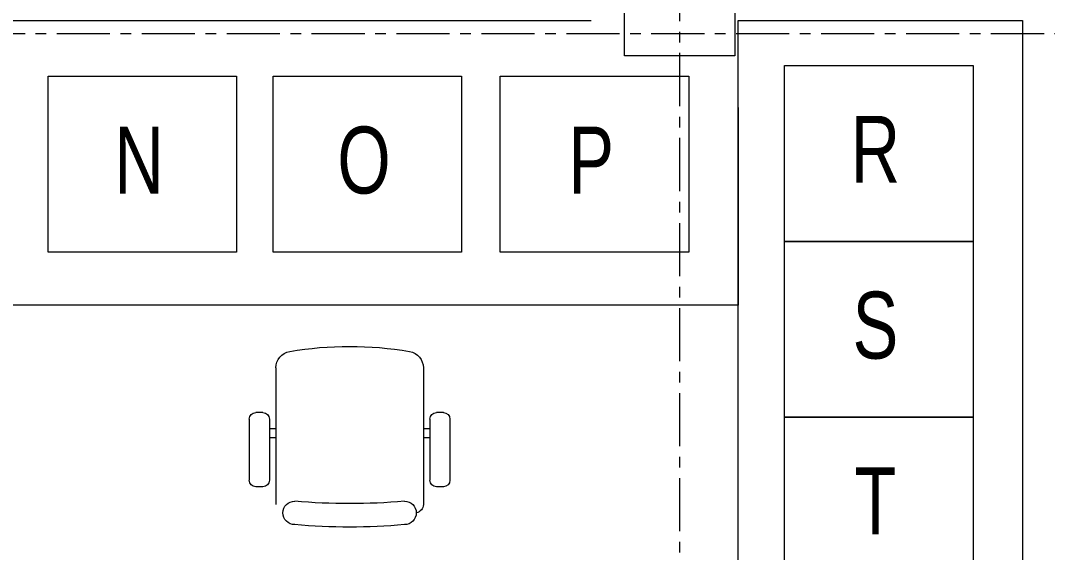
# Model space of a CAD drawing. Header units: millimetres. Extents: x 26027 to 581921, y 7230 to 233891.
# Drawn here: x 565777 to 568849, y 140796 to 142385 of the extents above; entities that cross this region are included whole.
import ezdxf

# ---------------------------------------------------------------- set-up
doc = ezdxf.new("R2010")
doc.units = ezdxf.units.MM
doc.header["$LTSCALE"] = 5
doc.linetypes.add('CENTER', pattern=[50.8, 31.75, -6.35, 6.35, -6.35])
doc.layers.get('0').update_dxf_attribs({"color": 252})
doc.layers.add('axes', color=252, linetype='Continuous')
for name, color, linetype, lineweight in [('Medical Equipment and Furniture', 252, 'Continuous', 0), ('NEW', 252, 'Continuous', 5), ('Structure', 252, 'Continuous', 5)]:
    doc.layers.add(name, color=color, linetype=linetype, lineweight=lineweight)
doc.styles.add('X3G_ENTITY_2587EA', font='swisscl.ttf', dxfattribs={"height": 200})

# ---------------------------------------------------------------- blocks, each defined once
blk = doc.blocks.new('*X15')
at = {"color": 0}
for p, q in [((5, 3), (5, 3)), ((5, 3), (5, 3)), ((5, 3), (5, 3)), ((5, 3), (5, 3)), ((5, 3), (5, 3)), ((5, 3), (5, 3)), ((5, 3), (5, 3)), ((5, 3), (5, 3)), ((5, 3), (5, 3)), ((5, 3), (5, 3)), ((5, 3), (5, 3)), ((5, 3), (5, 3)), ((5, 3), (5, 3)), ((5, 3), (5, 3)), ((5, 3), (5, 3)), ((5, 3), (5, 3)), ((5, 3), (5, 3)), ((5, 3), (5, 3)), ((5, 3), (5, 3)), ((5, 3), (5, 3)), ((5, 3), (5, 3)), ((5, 3), (5, 3)), ((5, 3), (5, 3)), ((5, 3), (5, 3)), ((5, 3), (5, 3)), ((5, 3), (5, 3)), ((5, 3), (5, 3)), ((5, 3), (5, 3)), ((5, 3), (5, 3)), ((5, 3), (5, 3)), ((5, 3), (5, 3)), ((5, 3), (5, 3)), ((5, 3), (5, 3)), ((5, 3), (5, 3)), ((5, 3), (5, 3)), ((5, 3), (5, 3)), ((5, 3), (5, 3)), ((5, 3), (5, 3)), ((5, 3), (5, 3)), ((5, 3), (5, 3)), ((5, 3), (5, 3)), ((5, 3), (5, 3)), ((5, 3), (5, 3)), ((5, 3), (5, 3)), ((5, 3), (5, 3)), ((5, 3), (5, 3)), ((5, 3), (5, 3)), ((5, 3), (5, 3)), ((5, 3), (5, 3)), ((5, 3), (5, 3)), ((5, 3), (5, 3)), ((5, 3), (5, 3)), ((5, 3), (5, 3)), ((5, 3), (5, 3)), ((5, 3), (5, 3)), ((5, 3), (5, 3)), ((5, 3), (5, 3)), ((5, 3), (5, 3)), ((5, 3), (5, 3)), ((5, 3), (5, 3)), ((5, 3), (5, 3)), ((5, 3), (5, 3)), ((5, 3), (5, 3)), ((5, 3), (5, 3)), ((5, 3), (5, 3)), ((5, 3), (5, 3)), ((6, 3), (5, 3)), ((5, 3), (5, 3)), ((6, 3), (5, 3)), ((5, 3), (5, 3)), ((6, 3), (5, 3)), ((5, 3), (5, 3)), ((6, 3), (5, 3)), ((5, 3), (5, 3)), ((5, 3), (5, 3)), ((5, 3), (5, 3)), ((5, 3), (5, 3)), ((5, 3), (5, 3)), ((5, 3), (5, 3)), ((5, 3), (5, 3)), ((5, 3), (5, 3)), ((5, 3), (5, 3)), ((5, 3), (5, 3)), ((5, 3), (5, 3)), ((5, 3), (5, 3)), ((5, 3), (5, 3)), ((5, 3), (5, 3)), ((5, 3), (5, 3)), ((5, 3), (5, 3)), ((5, 3), (5, 3)), ((5, 3), (5, 3)), ((5, 3), (5, 3)), ((5, 3), (5, 3)), ((5, 3), (5, 3)), ((5, 3), (5, 3)), ((5, 3), (5, 3)), ((6, 3), (6, 3)), ((6, 3), (6, 3)), ((6, 3), (6, 3)), ((6, 3), (6, 3)), ((6, 3), (6, 3)), ((6, 3), (6, 3)), ((6, 3), (6, 3)), ((6, 3), (6, 3)), ((6, 3), (6, 3)), ((6, 3), (6, 3)), ((6, 3), (6, 3)), ((6, 3), (6, 3)), ((6, 3), (6, 3)), ((6, 3), (6, 3)), ((6, 3), (6, 3)), ((6, 3), (6, 3)), ((6, 3), (6, 3)), ((6, 3), (6, 3)), ((6, 3), (6, 3)), ((6, 3), (6, 3)), ((6, 3), (6, 3)), ((6, 3), (6, 3)), ((6, 3), (6, 3)), ((6, 3), (6, 3)), ((6, 3), (6, 3)), ((6, 3), (6, 3)), ((6, 3), (6, 3)), ((6, 3), (6, 3)), ((6, 3), (6, 3)), ((6, 3), (6, 3)), ((6, 3), (6, 3)), ((6, 3), (6, 3)), ((6, 3), (6, 3)), ((6, 3), (6, 3)), ((6, 3), (6, 3)), ((6, 3), (6, 3)), ((6, 3), (6, 3)), ((6, 3), (6, 3)), ((6, 3), (6, 3)), ((6, 3), (6, 3)), ((6, 3), (6, 3)), ((6, 3), (6, 3)), ((6, 3), (6, 3)), ((6, 3), (6, 3)), ((6, 3), (6, 3)), ((6, 3), (6, 3)), ((6, 3), (6, 3)), ((6, 3), (6, 3)), ((6, 3), (6, 3)), ((6, 3), (6, 3)), ((6, 3), (6, 3)), ((6, 3), (6, 3)), ((6, 3), (6, 3)), ((6, 3), (6, 3)), ((6, 3), (6, 3)), ((6, 3), (6, 3)), ((6, 3), (6, 3)), ((6, 3), (6, 3)), ((6, 3), (6, 3)), ((6, 3), (6, 3)), ((6, 3), (6, 3)), ((6, 3), (6, 3)), ((6, 3), (6, 3)), ((6, 3), (6, 3)), ((6, 3), (6, 3)), ((6, 3), (6, 3)), ((6, 3), (6, 3)), ((6, 3), (6, 3)), ((6, 3), (6, 3)), ((6, 3), (6, 3)), ((6, 3), (6, 3)), ((6, 3), (6, 3)), ((6, 3), (6, 3)), ((6, 3), (6, 3)), ((6, 3), (6, 3)), ((6, 3), (6, 3)), ((6, 3), (6, 3)), ((6, 3), (6, 3)), ((6, 3), (6, 3)), ((6, 3), (6, 3)), ((6, 3), (6, 3)), ((6, 3), (6, 3)), ((6, 3), (6, 3)), ((6, 3), (6, 3)), ((6, 3), (6, 3)), ((6, 3), (6, 3)), ((6, 3), (6, 3)), ((6, 3), (6, 3)), ((6, 3), (6, 3)), ((6, 3), (6, 3)), ((6, 3), (6, 3)), ((6, 3), (6, 3)), ((6, 3), (6, 3)), ((6, 3), (6, 3)), ((6, 3), (6, 3)), ((6, 3), (6, 3)), ((6, 3), (6, 3)), ((6, 3), (6, 3)), ((6, 3), (6, 3)), ((6, 3), (6, 3)), ((6, 3), (6, 3)), ((6, 3), (6, 3)), ((6, 3), (6, 3)), ((6, 3), (6, 3)), ((6, 3), (6, 3)), ((6, 3), (6, 3)), ((6, 3), (6, 3)), ((6, 3), (6, 3)), ((6, 3), (6, 3)), ((6, 3), (6, 3)), ((6, 3), (6, 3)), ((6, 3), (6, 3)), ((6, 3), (6, 3)), ((6, 3), (6, 3)), ((6, 3), (6, 3)), ((6, 3), (6, 3)), ((6, 3), (6, 3)), ((6, 3), (6, 3)), ((6, 3), (6, 3)), ((6, 3), (6, 3)), ((6, 3), (6, 3)), ((6, 3), (6, 3)), ((6, 3), (6, 3)), ((6, 3), (6, 3)), ((6, 3), (6, 3)), ((6, 3), (6, 3)), ((6, 3), (6, 3)), ((6, 3), (6, 3)), ((6, 3), (6, 3)), ((6, 3), (6, 3)), ((6, 3), (6, 3)), ((6, 3), (6, 3)), ((6, 3), (6, 3)), ((6, 3), (6, 3)), ((6, 3), (6, 3)), ((6, 3), (6, 3)), ((6, 3), (6, 3)), ((6, 3), (6, 3)), ((6, 3), (6, 3)), ((6, 3), (6, 3)), ((6, 3), (6, 3)), ((6, 3), (6, 3)), ((6, 3), (6, 3)), ((6, 3), (6, 3)), ((6, 3), (6, 3)), ((6, 3), (6, 3)), ((6, 3), (6, 3)), ((6, 3), (6, 3)), ((6, 3), (6, 3)), ((6, 3), (6, 3)), ((6, 3), (6, 3)), ((6, 3), (6, 3)), ((6, 3), (6, 3)), ((6, 3), (6, 3)), ((6, 3), (6, 3)), ((6, 3), (6, 3)), ((6, 3), (6, 3)), ((6, 3), (6, 3)), ((6, 3), (6, 3)), ((6, 3), (6, 3)), ((6, 3), (6, 3)), ((6, 3), (6, 3)), ((6, 3), (6, 3)), ((6, 3), (6, 3)), ((6, 3), (6, 3)), ((6, 3), (6, 3)), ((6, 3), (6, 3)), ((6, 3), (6, 3)), ((6, 3), (6, 3)), ((6, 3), (6, 3)), ((6, 3), (6, 3)), ((6, 3), (6, 3)), ((6, 3), (6, 3)), ((6, 3), (6, 3)), ((6, 3), (6, 3)), ((6, 3), (6, 3)), ((6, 3), (6, 3)), ((6, 3), (6, 3)), ((6, 3), (6, 3)), ((6, 3), (6, 3)), ((6, 3), (6, 3)), ((6, 3), (6, 3)), ((6, 3), (6, 3)), ((6, 3), (6, 3)), ((6, 3), (6, 3)), ((6, 3), (6, 3)), ((6, 3), (6, 3)), ((6, 3), (6, 3)), ((6, 3), (6, 3)), ((6, 3), (6, 3)), ((6, 3), (6, 3)), ((6, 3), (6, 3)), ((6, 3), (6, 3)), ((6, 3), (6, 3)), ((6, 3), (6, 3)), ((6, 3), (6, 3)), ((6, 3), (6, 3)), ((6, 3), (6, 3)), ((6, 3), (6, 3)), ((6, 3), (6, 3)), ((6, 3), (6, 3)), ((6, 3), (6, 3)), ((6, 3), (6, 3)), ((6, 3), (6, 3)), ((6, 3), (5, 3)), ((6, 3), (5, 3)), ((6, 3), (5, 3)), ((6, 3), (5, 3)), ((6, 3), (5, 3)), ((6, 3), (6, 3)), ((6, 3), (6, 3)), ((6, 3), (6, 3)), ((6, 3), (6, 3)), ((6, 3), (6, 3)), ((6, 3), (6, 3)), ((6, 3), (6, 3)), ((6, 3), (6, 3)), ((6, 3), (6, 3)), ((6, 3), (6, 3)), ((6, 3), (6, 3)), ((6, 3), (6, 3)), ((6, 3), (6, 3)), ((6, 3), (6, 3)), ((6, 3), (6, 3)), ((6, 3), (6, 3)), ((6, 3), (6, 3)), ((6, 3), (6, 3)), ((6, 3), (6, 3)), ((6, 3), (6, 3)), ((6, 3), (6, 3)), ((6, 3), (6, 3)), ((6, 3), (6, 3)), ((6, 3), (6, 3)), ((6, 3), (6, 3)), ((6, 3), (6, 3)), ((6, 3), (6, 3)), ((6, 3), (6, 3)), ((6, 3), (6, 3)), ((6, 3), (6, 3)), ((6, 3), (6, 3)), ((6, 3), (6, 3)), ((6, 3), (6, 3)), ((6, 3), (6, 3)), ((6, 3), (6, 3)), ((6, 3), (6, 3)), ((6, 3), (6, 3)), ((6, 3), (6, 3)), ((6, 3), (6, 3)), ((6, 3), (6, 3)), ((6, 3), (6, 3)), ((6, 3), (6, 3)), ((6, 3), (6, 3)), ((6, 3), (6, 3)), ((6, 3), (6, 3)), ((6, 3), (6, 3)), ((6, 3), (6, 3)), ((6, 3), (6, 3)), ((6, 3), (6, 3)), ((6, 3), (6, 3)), ((6, 3), (6, 3)), ((6, 3), (6, 3)), ((6, 3), (6, 3)), ((6, 3), (6, 3)), ((6, 3), (6, 3)), ((6, 3), (6, 3)), ((6, 3), (6, 3)), ((6, 3), (6, 3)), ((6, 3), (6, 3)), ((6, 3), (6, 3)), ((6, 3), (6, 3)), ((6, 3), (6, 3)), ((6, 3), (6, 3)), ((6, 3), (6, 3)), ((6, 3), (6, 3)), ((6, 3), (6, 3)), ((6, 3), (6, 3)), ((6, 3), (6, 3)), ((6, 3), (6, 3)), ((6, 3), (6, 3)), ((6, 3), (6, 3)), ((6, 3), (6, 3)), ((6, 3), (6, 3)), ((6, 3), (6, 3)), ((6, 3), (6, 3)), ((6, 3), (6, 3)), ((6, 3), (6, 3)), ((6, 3), (6, 3)), ((6, 3), (6, 3)), ((6, 3), (6, 3)), ((6, 3), (6, 3)), ((6, 3), (6, 3)), ((6, 3), (6, 3)), ((6, 3), (6, 3)), ((6, 3), (6, 3)), ((6, 3), (6, 3)), ((6, 3), (6, 3)), ((6, 3), (6, 3)), ((6, 3), (6, 3)), ((6, 3), (6, 3)), ((6, 3), (6, 3)), ((6, 3), (6, 3)), ((6, 3), (6, 3)), ((6, 3), (6, 3)), ((6, 3), (6, 3)), ((6, 3), (6, 3)), ((6, 3), (6, 3)), ((6, 3), (6, 3)), ((6, 3), (6, 3)), ((6, 3), (6, 3)), ((6, 3), (6, 3)), ((6, 3), (6, 3)), ((6, 3), (6, 3)), ((6, 3), (6, 3)), ((6, 3), (6, 3)), ((6, 3), (6, 3)), ((6, 3), (6, 3)), ((6, 3), (6, 3)), ((6, 3), (6, 3)), ((6, 3), (6, 3)), ((6, 3), (6, 3)), ((6, 3), (6, 3)), ((6, 3), (6, 3)), ((6, 3), (6, 3)), ((6, 3), (6, 3)), ((6, 3), (6, 3)), ((6, 3), (6, 3)), ((6, 3), (6, 3)), ((6, 3), (6, 3)), ((6, 3), (6, 3)), ((6, 3), (6, 3)), ((6, 3), (6, 3)), ((6, 3), (6, 3)), ((6, 3), (6, 3)), ((6, 3), (6, 3)), ((6, 3), (6, 3)), ((6, 3), (6, 3)), ((6, 3), (6, 3)), ((6, 3), (6, 3)), ((6, 3), (6, 3)), ((6, 3), (6, 3)), ((6, 3), (6, 3)), ((6, 3), (6, 3)), ((6, 3), (6, 3)), ((6, 3), (6, 3)), ((6, 3), (6, 3)), ((6, 3), (6, 3)), ((6, 3), (6, 3)), ((6, 3), (6, 3)), ((6, 3), (6, 3)), ((6, 3), (6, 3)), ((6, 3), (6, 3)), ((6, 3), (6, 3)), ((6, 3), (6, 3)), ((6, 3), (6, 3)), ((6, 3), (6, 3)), ((6, 3), (6, 3)), ((6, 3), (6, 3)), ((6, 3), (6, 3)), ((6, 3), (6, 3)), ((6, 3), (6, 3)), ((6, 3), (6, 3)), ((6, 3), (6, 3)), ((6, 3), (6, 3)), ((6, 3), (6, 3)), ((6, 3), (6, 3)), ((6, 3), (6, 3)), ((6, 3), (6, 3)), ((6, 3), (6, 3)), ((6, 3), (6, 3)), ((6, 3), (6, 3)), ((6, 3), (6, 3)), ((6, 3), (6, 3)), ((6, 3), (6, 3)), ((6, 3), (6, 3)), ((6, 3), (6, 3)), ((6, 3), (6, 3)), ((6, 3), (6, 3)), ((6, 3), (6, 3)), ((6, 3), (6, 3)), ((6, 3), (6, 3)), ((6, 3), (6, 3)), ((6, 3), (6, 3)), ((6, 3), (6, 3)), ((6, 3), (6, 3)), ((6, 3), (6, 3)), ((6, 3), (6, 3)), ((6, 3), (6, 3)), ((6, 3), (6, 3)), ((6, 3), (6, 3)), ((6, 3), (6, 3)), ((6, 3), (6, 3)), ((6, 3), (6, 3)), ((6, 3), (6, 3)), ((6, 3), (6, 3)), ((6, 3), (6, 3)), ((6, 3), (6, 3)), ((6, 3), (6, 3)), ((6, 3), (6, 3)), ((6, 3), (6, 3)), ((6, 3), (6, 3)), ((6, 3), (6, 3)), ((6, 3), (6, 3)), ((6, 3), (6, 3)), ((6, 3), (6, 3)), ((6, 3), (6, 3)), ((6, 3), (6, 3)), ((6, 3), (6, 3)), ((6, 3), (6, 3)), ((6, 3), (6, 3)), ((6, 3), (6, 3)), ((6, 3), (6, 3)), ((6, 3), (6, 3)), ((6, 3), (6, 3)), ((6, 3), (6, 3)), ((6, 3), (6, 3)), ((6, 3), (6, 3)), ((6, 3), (6, 3)), ((6, 3), (6, 3)), ((6, 3), (6, 3)), ((6, 3), (6, 3)), ((6, 3), (6, 3)), ((6, 3), (6, 3)), ((6, 3), (6, 3)), ((6, 3), (6, 3)), ((6, 3), (6, 3)), ((6, 3), (6, 3)), ((6, 3), (6, 3)), ((6, 3), (6, 3)), ((6, 3), (6, 3)), ((6, 3), (6, 3)), ((6, 3), (6, 3)), ((6, 3), (6, 3)), ((6, 3), (6, 3)), ((6, 3), (6, 3)), ((6, 3), (6, 3)), ((6, 3), (6, 3)), ((6, 3), (6, 3)), ((6, 3), (6, 3)), ((6, 3), (6, 3)), ((6, 3), (6, 3)), ((6, 3), (6, 3)), ((6, 3), (6, 3)), ((6, 3), (6, 3)), ((6, 3), (6, 3)), ((6, 3), (6, 3)), ((6, 3), (6, 3)), ((6, 3), (6, 3)), ((6, 3), (6, 3)), ((6, 3), (6, 3)), ((6, 3), (6, 3)), ((6, 3), (6, 3)), ((6, 3), (6, 3)), ((6, 3), (6, 3)), ((6, 3), (6, 3)), ((6, 3), (6, 3)), ((6, 3), (6, 3)), ((6, 3), (6, 3)), ((6, 3), (6, 3)), ((6, 3), (6, 3)), ((6, 3), (6, 3)), ((6, 3), (6, 3)), ((6, 3), (6, 3)), ((6, 3), (6, 3)), ((6, 3), (6, 3)), ((6, 3), (6, 3)), ((6, 3), (6, 3)), ((6, 3), (6, 3)), ((6, 3), (6, 3)), ((6, 3), (6, 3)), ((6, 3), (6, 3)), ((6, 3), (6, 3)), ((6, 3), (6, 3)), ((6, 3), (6, 3)), ((6, 3), (6, 3)), ((6, 3), (6, 3)), ((6, 3), (6, 3)), ((6, 3), (6, 3)), ((6, 3), (6, 3)), ((6, 3), (6, 3)), ((6, 3), (6, 3)), ((6, 3), (6, 3)), ((6, 3), (6, 3)), ((6, 3), (6, 3)), ((6, 3), (6, 3)), ((6, 3), (6, 3)), ((6, 3), (6, 3)), ((6, 3), (6, 3)), ((6, 3), (6, 3)), ((6, 3), (6, 3)), ((6, 3), (6, 3)), ((6, 3), (6, 3)), ((6, 3), (6, 3)), ((6, 3), (6, 3)), ((6, 3), (6, 3)), ((6, 3), (6, 3)), ((6, 3), (6, 3)), ((6, 3), (6, 3)), ((6, 3), (6, 3)), ((6, 3), (6, 3)), ((6, 3), (6, 3)), ((6, 3), (6, 3)), ((6, 3), (6, 3)), ((6, 3), (6, 3)), ((6, 3), (6, 3)), ((6, 3), (6, 3)), ((6, 3), (6, 3)), ((6, 3), (6, 3)), ((6, 3), (6, 3)), ((6, 3), (6, 3)), ((6, 3), (6, 3)), ((6, 3), (6, 3)), ((6, 3), (6, 3)), ((6, 3), (6, 3)), ((6, 3), (6, 3)), ((6, 3), (6, 3)), ((6, 3), (6, 3)), ((6, 3), (6, 3)), ((6, 3), (6, 3)), ((6, 3), (6, 3)), ((6, 3), (6, 3)), ((6, 3), (6, 3)), ((6, 3), (6, 3)), ((6, 3), (6, 3)), ((6, 3), (6, 3)), ((6, 3), (6, 3)), ((6, 3), (6, 3))]:
    blk.add_line(p, q, dxfattribs=at)
blk = doc.blocks.new('*X16')
at = {"color": 0}
for p, q in [((13, 1), (13, 1)), ((13, 1), (13, 1)), ((13, 1), (13, 1)), ((13, 1), (13, 1)), ((13, 1), (13, 1)), ((13, 1), (13, 1)), ((13, 1), (13, 1)), ((13, 1), (13, 1)), ((13, 1), (13, 1)), ((13, 1), (13, 1)), ((13, 1), (13, 1)), ((13, 1), (13, 1)), ((13, 1), (13, 1)), ((13, 1), (13, 1)), ((13, 1), (13, 1)), ((13, 1), (14, 1)), ((13, 1), (14, 1)), ((13, 1), (14, 1)), ((13, 1), (13, 1)), ((13, 1), (13, 1)), ((13, 1), (13, 1)), ((13, 1), (13, 1)), ((13, 1), (13, 1)), ((13, 1), (13, 1)), ((13, 1), (13, 1)), ((13, 1), (13, 1)), ((13, 1), (13, 1)), ((13, 1), (13, 1)), ((13, 1), (13, 1)), ((13, 1), (13, 1)), ((13, 1), (13, 1)), ((13, 1), (13, 1)), ((13, 1), (13, 1)), ((13, 1), (13, 1)), ((13, 1), (13, 1)), ((13, 1), (13, 1)), ((13, 1), (13, 1)), ((13, 1), (13, 1)), ((13, 1), (13, 1)), ((13, 1), (13, 1)), ((13, 1), (13, 1)), ((13, 1), (13, 1)), ((13, 1), (13, 1)), ((13, 1), (13, 1)), ((13, 1), (13, 1)), ((13, 1), (13, 1)), ((13, 1), (13, 1)), ((13, 1), (13, 1)), ((13, 1), (13, 1)), ((13, 1), (13, 1)), ((13, 1), (13, 1)), ((13, 1), (13, 1)), ((13, 1), (13, 1)), ((13, 1), (13, 1)), ((13, 1), (13, 1)), ((13, 1), (13, 1)), ((13, 1), (13, 1)), ((13, 1), (13, 1)), ((13, 1), (13, 1)), ((13, 1), (13, 1)), ((13, 1), (13, 1)), ((13, 1), (13, 1)), ((13, 1), (13, 1)), ((13, 1), (13, 1)), ((13, 1), (13, 1)), ((13, 1), (13, 1)), ((13, 1), (13, 1)), ((13, 1), (13, 1)), ((13, 1), (13, 1)), ((13, 1), (13, 1)), ((13, 1), (13, 1)), ((13, 1), (13, 1)), ((13, 1), (13, 1)), ((13, 1), (13, 1)), ((13, 1), (13, 1)), ((13, 1), (13, 1)), ((13, 1), (13, 1)), ((13, 1), (13, 1)), ((13, 1), (13, 1)), ((13, 1), (13, 1)), ((13, 1), (13, 1)), ((13, 1), (13, 1)), ((13, 1), (13, 1)), ((13, 1), (13, 1)), ((13, 1), (13, 1)), ((13, 1), (13, 1)), ((13, 1), (13, 1)), ((13, 1), (13, 1)), ((13, 1), (13, 1)), ((13, 1), (13, 1)), ((13, 1), (13, 1)), ((13, 1), (13, 1)), ((13, 1), (13, 1)), ((13, 1), (13, 1)), ((13, 1), (13, 1)), ((13, 1), (13, 1)), ((13, 1), (13, 1)), ((13, 1), (13, 1)), ((13, 1), (13, 1)), ((13, 1), (13, 1)), ((13, 1), (13, 1)), ((13, 1), (13, 1)), ((13, 1), (13, 1)), ((13, 1), (13, 1)), ((13, 1), (13, 1)), ((13, 1), (13, 1)), ((13, 1), (13, 1)), ((13, 1), (13, 1)), ((13, 1), (13, 1)), ((13, 1), (13, 1)), ((13, 1), (13, 1)), ((13, 1), (13, 1)), ((13, 1), (13, 1)), ((13, 1), (13, 1)), ((13, 1), (13, 1)), ((13, 1), (13, 1)), ((13, 1), (13, 1)), ((13, 1), (13, 1)), ((13, 1), (13, 1)), ((13, 1), (13, 1)), ((13, 1), (13, 1)), ((13, 1), (13, 1)), ((13, 1), (13, 1)), ((13, 1), (14, 1)), ((13, 0), (13, 0)), ((13, 0), (13, 0)), ((13, 0), (13, 0)), ((13, 0), (13, 0)), ((13, 0), (13, 0)), ((13, 0), (13, 0)), ((13, 0), (13, 0)), ((13, 0), (13, 0)), ((13, 0), (13, 0)), ((13, 0), (13, 0)), ((13, 0), (13, 0)), ((13, 0), (13, 0)), ((13, 0), (13, 0)), ((13, 0), (13, 0)), ((13, 0), (13, 0)), ((13, 0), (13, 0)), ((13, 0), (13, 0)), ((13, 0), (13, 0)), ((13, 0), (13, 0)), ((13, 0), (13, 0)), ((13, 0), (13, 0)), ((13, 0), (13, 0)), ((13, 0), (13, 0)), ((13, 0), (13, 0)), ((13, 0), (13, 0)), ((13, 0), (13, 0)), ((13, 0), (13, 0)), ((13, 0), (13, 0)), ((13, 0), (13, 0)), ((13, 0), (13, 0)), ((13, 0), (13, 0)), ((13, 0), (13, 0)), ((13, 0), (13, 0)), ((13, 0), (13, 0)), ((13, 0), (13, 0)), ((13, 0), (13, 0)), ((13, 0), (13, 0)), ((13, 0), (13, 0)), ((13, 0), (13, 0)), ((13, 0), (13, 0)), ((13, 0), (13, 0)), ((13, 0), (13, 0)), ((13, 0), (13, 0)), ((13, 0), (13, 0)), ((13, 0), (13, 0)), ((13, 0), (13, 0)), ((13, 0), (13, 0)), ((13, 0), (13, 0)), ((13, 0), (14, 0)), ((13, 0), (14, 0)), ((13, 0), (13, 0)), ((13, 0), (14, 0)), ((14, 1), (14, 1)), ((14, 1), (14, 1)), ((14, 1), (14, 1)), ((14, 1), (14, 1)), ((14, 1), (14, 1)), ((14, 1), (14, 1)), ((14, 1), (14, 1)), ((14, 1), (14, 1)), ((14, 1), (14, 1)), ((14, 1), (14, 1)), ((14, 1), (14, 1)), ((14, 1), (14, 1)), ((14, 1), (14, 1)), ((14, 1), (14, 1)), ((14, 1), (14, 1)), ((14, 1), (14, 1)), ((14, 1), (14, 1)), ((14, 1), (14, 1)), ((14, 1), (14, 1)), ((14, 1), (14, 1)), ((14, 1), (14, 1)), ((14, 1), (14, 1)), ((14, 1), (14, 1)), ((14, 1), (14, 1)), ((14, 1), (14, 1)), ((14, 1), (14, 1)), ((14, 1), (14, 1)), ((14, 1), (14, 1)), ((14, 1), (14, 1)), ((14, 1), (14, 1)), ((14, 1), (14, 1)), ((14, 1), (14, 1)), ((14, 1), (14, 1)), ((14, 1), (14, 1)), ((14, 1), (14, 1)), ((14, 1), (14, 1)), ((14, 1), (14, 1)), ((14, 1), (14, 1)), ((14, 1), (14, 1)), ((14, 1), (14, 1)), ((14, 1), (14, 1)), ((14, 1), (14, 1)), ((14, 1), (14, 1)), ((14, 1), (14, 1)), ((14, 1), (14, 1)), ((14, 1), (14, 1)), ((14, 1), (14, 1)), ((14, 1), (14, 1)), ((14, 1), (14, 1)), ((14, 1), (14, 1)), ((14, 1), (14, 1)), ((14, 1), (14, 1)), ((14, 1), (14, 1)), ((14, 1), (14, 1)), ((14, 1), (14, 1)), ((14, 1), (14, 1)), ((14, 1), (14, 1)), ((14, 1), (14, 1)), ((14, 1), (14, 1)), ((14, 1), (14, 1)), ((14, 1), (14, 1)), ((14, 1), (14, 1)), ((14, 1), (14, 1)), ((14, 1), (14, 1)), ((14, 1), (14, 1)), ((14, 1), (14, 1)), ((14, 1), (14, 1)), ((14, 1), (14, 1)), ((14, 1), (14, 1)), ((14, 1), (14, 1)), ((14, 1), (14, 1)), ((14, 1), (14, 1)), ((14, 1), (14, 1)), ((14, 1), (14, 1)), ((14, 1), (14, 1)), ((14, 1), (14, 1)), ((14, 1), (14, 1)), ((14, 1), (14, 1)), ((14, 1), (14, 1)), ((14, 1), (14, 1)), ((14, 1), (14, 1)), ((14, 1), (14, 1)), ((14, 1), (14, 1)), ((14, 1), (14, 1)), ((14, 1), (14, 1)), ((14, 1), (14, 1)), ((14, 1), (14, 1)), ((14, 1), (14, 1)), ((14, 1), (14, 1)), ((14, 1), (14, 1)), ((14, 1), (14, 1)), ((14, 1), (14, 1)), ((14, 1), (14, 1)), ((14, 1), (14, 1)), ((14, 0), (14, 0)), ((14, 0), (14, 0)), ((14, 0), (14, 0)), ((14, 0), (14, 0)), ((14, 0), (14, 0)), ((14, 0), (14, 0)), ((14, 0), (14, 0)), ((14, 0), (14, 0)), ((14, 0), (14, 0)), ((14, 0), (14, 0)), ((14, 0), (14, 0)), ((14, 0), (14, 0)), ((14, 0), (14, 0)), ((14, 0), (14, 0)), ((14, 0), (14, 0)), ((14, 0), (14, 0)), ((14, 0), (14, 0)), ((14, 0), (14, 0)), ((14, 0), (14, 0)), ((14, 0), (14, 0)), ((14, 0), (14, 0)), ((14, 0), (14, 0)), ((14, 0), (14, 0)), ((14, 0), (14, 0)), ((14, 0), (14, 0)), ((14, 0), (14, 0)), ((14, 0), (14, 0)), ((14, 0), (14, 0)), ((14, 0), (14, 0)), ((14, 0), (14, 0)), ((14, 0), (14, 0)), ((14, 0), (14, 0)), ((14, 0), (14, 0)), ((14, 0), (14, 0)), ((14, 0), (14, 0)), ((14, 0), (14, 0)), ((14, 0), (14, 0)), ((14, 0), (14, 0)), ((14, 0), (14, 0)), ((14, 0), (14, 0)), ((14, 0), (14, 0)), ((14, 0), (14, 0)), ((14, 0), (14, 0)), ((14, 0), (14, 0)), ((14, 0), (14, 0)), ((14, 0), (14, 0)), ((14, 0), (14, 0)), ((14, 0), (14, 0)), ((13, 0), (13, 0)), ((13, 0), (14, 0)), ((13, 0), (13, 0)), ((13, 0), (14, 0)), ((13, 0), (13, 0)), ((13, 0), (14, 0)), ((13, 0), (13, 0)), ((13, 0), (13, 0)), ((13, 0), (13, 0)), ((13, 0), (13, 0)), ((13, 0), (14, 0)), ((13, 0), (13, 0)), ((13, 0), (14, 0)), ((13, 0), (13, 0)), ((13, 0), (14, 0)), ((13, 0), (13, 0)), ((13, 0), (14, 0)), ((13, 0), (13, 0)), ((13, 0), (14, 0)), ((13, 0), (13, 0)), ((13, 0), (14, 0)), ((13, 0), (13, 0)), ((13, 0), (14, 0)), ((13, 0), (13, 0)), ((13, 0), (13, 0)), ((13, 0), (13, 0)), ((13, 0), (14, 0)), ((13, 0), (13, 0)), ((13, 0), (14, 0)), ((13, 0), (13, 0)), ((13, 0), (14, 0)), ((13, 0), (13, 0)), ((13, 0), (14, 0)), ((13, 0), (13, 0)), ((13, 0), (13, 0)), ((13, 0), (13, 0)), ((13, 0), (13, 0)), ((13, 0), (13, 0)), ((13, 0), (13, 0)), ((13, 0), (13, 0)), ((13, 0), (13, 0)), ((13, 0), (13, 0)), ((13, 0), (13, 0)), ((13, 0), (13, 0)), ((13, 0), (13, 0)), ((13, 0), (13, 0)), ((13, 0), (13, 0)), ((13, 0), (13, 0)), ((13, 0), (13, 0)), ((13, 0), (13, 0)), ((13, 0), (13, 0)), ((13, 0), (13, 0)), ((13, 0), (13, 0)), ((13, 0), (13, 0)), ((13, 0), (13, 0)), ((13, 0), (13, 0)), ((13, 0), (13, 0)), ((13, 0), (13, 0)), ((13, 0), (13, 0)), ((13, 0), (13, 0)), ((13, 0), (13, 0)), ((13, 0), (13, 0)), ((13, 0), (13, 0)), ((13, 0), (13, 0)), ((13, -1), (13, -1)), ((13, -1), (13, -1)), ((13, -1), (13, -1)), ((13, -1), (13, -1)), ((13, -1), (13, -1)), ((13, -1), (14, -1)), ((13, -1), (13, -1)), ((14, 0), (14, 0)), ((14, 0), (14, 0)), ((14, 0), (14, 0)), ((14, 0), (14, 0)), ((14, 0), (14, 0)), ((14, 0), (14, 0)), ((14, 0), (14, 0)), ((14, 0), (14, 0)), ((14, 0), (14, 0)), ((14, 0), (14, 0)), ((14, 0), (14, 0)), ((14, 0), (14, 0)), ((14, 0), (14, 0)), ((14, 0), (14, 0)), ((14, 0), (14, 0)), ((13, 0), (14, 0)), ((14, 0), (14, 0)), ((14, 0), (14, 0)), ((14, 0), (14, 0)), ((14, 0), (14, 0)), ((14, 0), (14, 0)), ((14, 0), (14, 0)), ((14, 0), (14, 0)), ((14, 0), (14, 0)), ((14, 0), (14, 0)), ((14, 0), (14, 0)), ((14, 0), (14, 0)), ((14, 0), (14, 0)), ((14, 0), (14, 0)), ((14, 0), (14, 0)), ((14, 0), (14, 0)), ((14, 0), (14, 0)), ((14, 0), (14, 0)), ((14, 0), (14, 0)), ((14, 0), (14, 0)), ((14, 0), (14, 0)), ((14, 0), (14, 0)), ((14, 0), (14, 0)), ((14, 0), (14, 0)), ((14, 0), (14, 0)), ((14, 0), (14, 0)), ((14, 0), (14, 0)), ((14, 0), (14, 0)), ((14, 0), (14, 0)), ((14, 0), (14, 0)), ((14, 0), (14, 0)), ((14, 0), (14, 0)), ((14, 0), (14, 0)), ((14, 0), (14, 0)), ((14, 0), (14, 0)), ((14, -1), (14, -1)), ((14, -1), (14, -1)), ((14, -1), (14, -1)), ((14, -1), (14, -1)), ((14, -1), (14, -1))]:
    blk.add_line(p, q, dxfattribs=at)
blk = doc.blocks.new('GF21018-P')
at = {"color": 0}
for p, q in [((-0.2207, 0.4756), (-0.2207, 0.0675)), ((0.2205, 0.4756), (0.2205, 0.0675)), ((-0.2806, 0.3422), (-0.2598, 0.3422)), ((0.2596, 0.3422), (0.2804, 0.3422)), ((-0.3002, 0.3226), (-0.3002, 0.14)), ((-0.2402, 0.3226), (-0.2402, 0.14)), ((0.24, 0.3226), (0.24, 0.14)), ((0.3, 0.3226), (0.3, 0.14)), ((-0.2402, 0.2937), (-0.2207, 0.2937)), ((0.2205, 0.2937), (0.24, 0.2937)), ((-0.2402, 0.2671), (-0.2207, 0.2671)), ((0.2205, 0.2671), (0.24, 0.2671)), ((-0.2806, 0.1204), (-0.2598, 0.1204)), ((0.2596, 0.1204), (0.2804, 0.1204))]:
    blk.add_line(p, q, dxfattribs=at)
for points in [[(0.24, 0.2937), (0.24, 0.2937), (0.24, 0.2937), (0.24, 0.2937), (0.24, 0.2937), (0.24, 0.2937), (0.24, 0.2937), (0.24, 0.2937), (0.24, 0.2937), (0.24, 0.2937), (0.24, 0.2937), (0.24, 0.2937), (0.24, 0.2937), (0.24, 0.2937), (0.24, 0.2937), (0.24, 0.2937), (0.24, 0.2937), (0.24, 0.2937), (0.24, 0.2937), (0.24, 0.2937), (0.24, 0.2937), (0.24, 0.2937), (0.24, 0.2937), (0.24, 0.2937), (0.24, 0.2937), (0.24, 0.2937), (0.24, 0.2937), (0.24, 0.2937), (0.24, 0.2937), (0.24, 0.2937), (0.24, 0.2937), (0.24, 0.2937), (0.24, 0.2937), (0.24, 0.2937), (0.24, 0.2937), (0.24, 0.2937), (0.24, 0.2937), (0.24, 0.2937), (0.24, 0.2937), (0.24, 0.2937), (0.24, 0.2937), (0.24, 0.2937), (0.24, 0.2937), (0.24, 0.2937), (0.24, 0.2937), (0.24, 0.2937), (0.24, 0.2937), (0.24, 0.2937), (0.24, 0.2937), (0.24, 0.2937), (0.24, 0.2937), (0.24, 0.2937), (0.24, 0.2937), (0.24, 0.2937), (0.24, 0.2937), (0.24, 0.2937), (0.24, 0.2937), (0.24, 0.2937), (0.24, 0.2937), (0.24, 0.2937), (0.24, 0.2937), (0.24, 0.2937), (0.24, 0.2937), (0.24, 0.2937), (0.24, 0.2937), (0.24, 0.2937), (0.24, 0.2937), (0.24, 0.2937), (0.24, 0.2937), (0.24, 0.2937), (0.24, 0.2937), (0.24, 0.2937), (0.24, 0.2937), (0.24, 0.2937), (0.24, 0.2937), (0.24, 0.2937), (0.24, 0.2937), (0.24, 0.2937), (0.24, 0.2937), (0.24, 0.2937), (0.24, 0.2937), (0.24, 0.2937), (0.24, 0.2937), (0.24, 0.2937), (0.24, 0.2937), (0.24, 0.2937), (0.24, 0.2937), (0.24, 0.2937), (0.24, 0.2937), (0.24, 0.2937), (0.24, 0.2937), (0.24, 0.2937), (0.24, 0.2937), (0.24, 0.2937), (0.24, 0.2937), (0.24, 0.2937), (0.24, 0.2937), (0.24, 0.2937), (0.24, 0.2937), (0.24, 0.2937), (0.24, 0.2937), (0.24, 0.2937), (0.24, 0.2937), (0.24, 0.2937), (0.24, 0.2937), (0.24, 0.2937), (0.24, 0.2937), (0.24, 0.2937), (0.24, 0.2937), (0.24, 0.2937), (0.24, 0.2937), (0.24, 0.2937), (0.24, 0.2937), (0.24, 0.2937), (0.24, 0.2937), (0.24, 0.2937), (0.24, 0.2937), (0.24, 0.2937), (0.24, 0.2937), (0.24, 0.2937), (0.24, 0.2937), (0.24, 0.2937), (0.24, 0.2937), (0.24, 0.2937), (0.24, 0.2937), (0.24, 0.2937), (0.24, 0.2937), (0.24, 0.2937), (0.24, 0.2937), (0.24, 0.2937), (0.24, 0.2937), (0.24, 0.2937), (0.24, 0.2937), (0.24, 0.2937), (0.24, 0.2937), (0.24, 0.2937), (0.24, 0.2937), (0.24, 0.2937), (0.24, 0.2937), (0.24, 0.2937), (0.24, 0.2937), (0.24, 0.2937), (0.24, 0.2937), (0.24, 0.2937), (0.24, 0.2937), (0.24, 0.2937), (0.24, 0.2937), (0.24, 0.2937), (0.24, 0.2937), (0.24, 0.2937), (0.24, 0.2937), (0.24, 0.2937), (0.24, 0.2937), (0.24, 0.2937), (0.24, 0.2937), (0.24, 0.2937), (0.24, 0.2937), (0.24, 0.2937), (0.24, 0.2937), (0.24, 0.2937), (0.24, 0.2937), (0.24, 0.2937), (0.24, 0.2937), (0.24, 0.2937), (0.24, 0.2937), (0.24, 0.2937), (0.24, 0.2937), (0.24, 0.2937), (0.24, 0.2937), (0.24, 0.2937), (0.24, 0.2937), (0.24, 0.2937), (0.24, 0.2937), (0.24, 0.2937), (0.24, 0.2937), (0.24, 0.2937), (0.24, 0.2937), (0.24, 0.2937), (0.24, 0.2937), (0.24, 0.2937), (0.24, 0.2937), (0.24, 0.2937), (0.24, 0.2937), (0.24, 0.2937), (0.24, 0.2937), (0.24, 0.2937), (0.24, 0.2937), (0.24, 0.2937), (0.24, 0.2937), (0.24, 0.2937), (0.24, 0.2937), (0.24, 0.2937), (0.24, 0.2937), (0.24, 0.2937), (0.24, 0.2937), (0.24, 0.2937), (0.24, 0.2937), (0.24, 0.2937), (0.24, 0.2937), (0.24, 0.2937), (0.24, 0.2937), (0.24, 0.2937), (0.24, 0.2937), (0.24, 0.2937), (0.24, 0.2937), (0.24, 0.2937), (0.24, 0.2937), (0.24, 0.2937), (0.24, 0.2937), (0.24, 0.2937), (0.24, 0.2937), (0.24, 0.2937), (0.24, 0.2937), (0.24, 0.2937), (0.24, 0.2937), (0.24, 0.2937), (0.24, 0.2937), (0.24, 0.2937), (0.24, 0.2937), (0.24, 0.2937), (0.24, 0.2937), (0.24, 0.2937), (0.24, 0.2937), (0.24, 0.2937), (0.24, 0.2937), (0.24, 0.2937), (0.24, 0.2937), (0.24, 0.2937), (0.24, 0.2937), (0.24, 0.2937), (0.24, 0.2937), (0.24, 0.2937), (0.24, 0.2937), (0.24, 0.2937), (0.24, 0.2937), (0.24, 0.2937), (0.24, 0.2937), (0.24, 0.2937), (0.24, 0.2937), (0.24, 0.2937), (0.24, 0.2937), (0.24, 0.2937), (0.24, 0.2937), (0.24, 0.2937), (0.24, 0.2937), (0.24, 0.2937), (0.24, 0.2937), (0.24, 0.2937), (0.24, 0.2937), (0.24, 0.2937), (0.24, 0.2937), (0.24, 0.2937), (0.24, 0.2937), (0.24, 0.2937), (0.24, 0.2937), (0.24, 0.2937), (0.24, 0.2937), (0.24, 0.2937), (0.24, 0.2937), (0.24, 0.2937), (0.24, 0.2937), (0.24, 0.2937), (0.24, 0.2937), (0.24, 0.2937), (0.24, 0.2937), (0.24, 0.2937), (0.24, 0.2937), (0.24, 0.2937), (0.24, 0.2937), (0.24, 0.2937), (0.24, 0.2937), (0.24, 0.2937), (0.24, 0.2937), (0.24, 0.2937), (0.24, 0.2937), (0.24, 0.2937), (0.24, 0.2937)], [(0.24, 0.2937), (0.24, 0.2937), (0.24, 0.2937), (0.24, 0.2937), (0.24, 0.2937), (0.24, 0.2937), (0.24, 0.2937), (0.24, 0.2937), (0.24, 0.2937), (0.24, 0.2937), (0.24, 0.2937), (0.24, 0.2937), (0.24, 0.2937), (0.24, 0.2937), (0.24, 0.2937), (0.24, 0.2937), (0.24, 0.2937), (0.24, 0.2937), (0.24, 0.2937), (0.24, 0.2937), (0.24, 0.2937), (0.24, 0.2937), (0.24, 0.2937), (0.24, 0.2937), (0.24, 0.2937), (0.24, 0.2937), (0.24, 0.2937), (0.24, 0.2937), (0.24, 0.2937), (0.24, 0.2937), (0.24, 0.2937), (0.24, 0.2937), (0.24, 0.2937), (0.24, 0.2937), (0.24, 0.2937), (0.24, 0.2937), (0.24, 0.2937), (0.24, 0.2937), (0.24, 0.2937), (0.24, 0.2937), (0.24, 0.2937), (0.24, 0.2937), (0.24, 0.2937), (0.24, 0.2937), (0.24, 0.2937), (0.24, 0.2937), (0.24, 0.2937), (0.24, 0.2937), (0.24, 0.2937), (0.24, 0.2937), (0.24, 0.2937), (0.24, 0.2937), (0.24, 0.2937), (0.24, 0.2937), (0.24, 0.2937), (0.24, 0.2937), (0.24, 0.2937), (0.24, 0.2937), (0.24, 0.2937), (0.24, 0.2937), (0.24, 0.2937), (0.24, 0.2937), (0.24, 0.2937), (0.24, 0.2937), (0.24, 0.2937), (0.24, 0.2937), (0.24, 0.2937), (0.24, 0.2937), (0.24, 0.2937), (0.24, 0.2937), (0.24, 0.2937), (0.24, 0.2937), (0.24, 0.2937), (0.24, 0.2937), (0.24, 0.2937), (0.24, 0.2937), (0.24, 0.2937), (0.24, 0.2937), (0.24, 0.2937), (0.24, 0.2937), (0.24, 0.2937), (0.24, 0.2937), (0.24, 0.2937), (0.24, 0.2937), (0.24, 0.2937), (0.24, 0.2937), (0.24, 0.2937), (0.24, 0.2937), (0.24, 0.2937), (0.24, 0.2937), (0.24, 0.2937), (0.24, 0.2937), (0.24, 0.2937), (0.24, 0.2937), (0.24, 0.2937), (0.24, 0.2937), (0.24, 0.2937), (0.24, 0.2937), (0.24, 0.2937), (0.24, 0.2937), (0.24, 0.2937), (0.24, 0.2937), (0.24, 0.2937), (0.24, 0.2937), (0.24, 0.2937), (0.24, 0.2937), (0.24, 0.2937), (0.24, 0.2937), (0.24, 0.2937), (0.24, 0.2937), (0.24, 0.2937), (0.24, 0.2937), (0.24, 0.2937), (0.24, 0.2937), (0.24, 0.2937), (0.24, 0.2937), (0.24, 0.2937), (0.24, 0.2937), (0.24, 0.2937), (0.24, 0.2937), (0.24, 0.2937), (0.24, 0.2937), (0.24, 0.2937), (0.24, 0.2937), (0.24, 0.2937), (0.24, 0.2937), (0.24, 0.2937), (0.24, 0.2937), (0.24, 0.2937), (0.24, 0.2937), (0.24, 0.2937), (0.24, 0.2937), (0.24, 0.2937), (0.24, 0.2937), (0.24, 0.2937), (0.24, 0.2937), (0.24, 0.2937), (0.24, 0.2937), (0.24, 0.2937), (0.24, 0.2937), (0.24, 0.2937), (0.24, 0.2937), (0.24, 0.2937), (0.24, 0.2937), (0.24, 0.2937), (0.24, 0.2937), (0.24, 0.2937), (0.24, 0.2937), (0.24, 0.2937), (0.24, 0.2937), (0.24, 0.2937), (0.24, 0.2937), (0.24, 0.2937), (0.24, 0.2937), (0.24, 0.2937), (0.24, 0.2937), (0.24, 0.2937), (0.24, 0.2937), (0.24, 0.2937), (0.24, 0.2937), (0.24, 0.2937), (0.24, 0.2937), (0.24, 0.2937), (0.24, 0.2937), (0.24, 0.2937), (0.24, 0.2937), (0.24, 0.2937), (0.24, 0.2937), (0.24, 0.2937), (0.24, 0.2937), (0.24, 0.2937), (0.24, 0.2937), (0.24, 0.2937), (0.24, 0.2937), (0.24, 0.2937), (0.24, 0.2937), (0.24, 0.2937), (0.24, 0.2937), (0.24, 0.2937), (0.24, 0.2937), (0.24, 0.2937), (0.24, 0.2937), (0.24, 0.2937), (0.24, 0.2937), (0.24, 0.2937), (0.24, 0.2937), (0.24, 0.2937), (0.24, 0.2937), (0.24, 0.2937), (0.24, 0.2937), (0.24, 0.2937), (0.24, 0.2937), (0.24, 0.2937), (0.24, 0.2937), (0.24, 0.2937), (0.24, 0.2937), (0.24, 0.2937), (0.24, 0.2937), (0.24, 0.2937), (0.24, 0.2937), (0.24, 0.2937), (0.24, 0.2937), (0.24, 0.2937), (0.24, 0.2937), (0.24, 0.2937), (0.24, 0.2937), (0.24, 0.2937), (0.24, 0.2937), (0.24, 0.2937), (0.24, 0.2937), (0.24, 0.2937), (0.24, 0.2937), (0.24, 0.2937), (0.24, 0.2937), (0.24, 0.2937), (0.24, 0.2937), (0.24, 0.2937), (0.24, 0.2937), (0.24, 0.2937)], [(0.24, 0.2937), (0.24, 0.2937), (0.24, 0.2937), (0.24, 0.2937), (0.24, 0.2937), (0.24, 0.2937), (0.24, 0.2937), (0.24, 0.2937), (0.24, 0.2937), (0.24, 0.2937), (0.24, 0.2937), (0.24, 0.2937), (0.24, 0.2937), (0.24, 0.2937), (0.24, 0.2937), (0.24, 0.2937), (0.24, 0.2937), (0.24, 0.2937), (0.24, 0.2937), (0.24, 0.2937), (0.24, 0.2937), (0.24, 0.2937), (0.24, 0.2937), (0.24, 0.2937), (0.24, 0.2937), (0.24, 0.2937), (0.24, 0.2937), (0.24, 0.2937), (0.24, 0.2937), (0.24, 0.2937), (0.24, 0.2937), (0.24, 0.2937), (0.24, 0.2937), (0.24, 0.2937), (0.24, 0.2937), (0.24, 0.2937), (0.24, 0.2937), (0.24, 0.2937), (0.24, 0.2937), (0.24, 0.2937), (0.24, 0.2937), (0.24, 0.2937), (0.24, 0.2937), (0.24, 0.2937), (0.24, 0.2937), (0.24, 0.2937), (0.24, 0.2937), (0.24, 0.2937), (0.24, 0.2937), (0.24, 0.2937), (0.24, 0.2937), (0.24, 0.2937), (0.24, 0.2937), (0.24, 0.2937), (0.24, 0.2937), (0.24, 0.2937), (0.24, 0.2937), (0.24, 0.2937), (0.24, 0.2937), (0.24, 0.2937), (0.24, 0.2937), (0.24, 0.2937), (0.24, 0.2937), (0.24, 0.2937), (0.24, 0.2937), (0.24, 0.2937), (0.24, 0.2937), (0.24, 0.2937), (0.24, 0.2937), (0.24, 0.2937), (0.24, 0.2937), (0.24, 0.2937), (0.24, 0.2937), (0.24, 0.2937), (0.24, 0.2937), (0.24, 0.2937), (0.24, 0.2937), (0.24, 0.2937), (0.24, 0.2937), (0.24, 0.2937), (0.24, 0.2937), (0.24, 0.2937), (0.24, 0.2937), (0.24, 0.2937), (0.24, 0.2937), (0.24, 0.2937), (0.24, 0.2937), (0.24, 0.2937), (0.24, 0.2937), (0.24, 0.2937), (0.24, 0.2937), (0.24, 0.2937), (0.24, 0.2937), (0.24, 0.2937), (0.24, 0.2937), (0.24, 0.2937), (0.24, 0.2937), (0.24, 0.2937), (0.24, 0.2937), (0.24, 0.2937), (0.24, 0.2937), (0.24, 0.2937), (0.24, 0.2937), (0.24, 0.2937), (0.24, 0.2937), (0.24, 0.2937), (0.24, 0.2937), (0.24, 0.2937), (0.24, 0.2937), (0.24, 0.2937), (0.24, 0.2937), (0.24, 0.2937), (0.24, 0.2937), (0.24, 0.2937), (0.24, 0.2937), (0.24, 0.2937), (0.24, 0.2937), (0.24, 0.2937), (0.24, 0.2937), (0.24, 0.2937), (0.24, 0.2937), (0.24, 0.2937), (0.24, 0.2937), (0.24, 0.2937), (0.24, 0.2937), (0.24, 0.2937), (0.24, 0.2937), (0.24, 0.2937), (0.24, 0.2937), (0.24, 0.2937), (0.24, 0.2937), (0.24, 0.2937), (0.24, 0.2937), (0.24, 0.2937), (0.24, 0.2937), (0.24, 0.2937), (0.24, 0.2937), (0.24, 0.2937), (0.24, 0.2937), (0.24, 0.2937), (0.24, 0.2937), (0.24, 0.2937), (0.24, 0.2937), (0.24, 0.2937), (0.24, 0.2937), (0.24, 0.2937), (0.24, 0.2937), (0.24, 0.2937), (0.24, 0.2937), (0.24, 0.2937), (0.24, 0.2937), (0.24, 0.2937), (0.24, 0.2937), (0.24, 0.2937), (0.24, 0.2937), (0.24, 0.2937), (0.24, 0.2937), (0.24, 0.2937), (0.24, 0.2937), (0.24, 0.2937), (0.24, 0.2937), (0.24, 0.2937), (0.24, 0.2937), (0.24, 0.2937), (0.24, 0.2937), (0.24, 0.2937), (0.24, 0.2937), (0.24, 0.2937), (0.24, 0.2937), (0.24, 0.2937), (0.24, 0.2937), (0.24, 0.2937), (0.24, 0.2937), (0.24, 0.2937), (0.24, 0.2937), (0.24, 0.2937), (0.24, 0.2937), (0.24, 0.2937), (0.24, 0.2937), (0.24, 0.2937), (0.24, 0.2937), (0.24, 0.2937), (0.24, 0.2937), (0.24, 0.2937), (0.24, 0.2937), (0.24, 0.2937), (0.24, 0.2937), (0.24, 0.2937), (0.24, 0.2937), (0.24, 0.2937), (0.24, 0.2937), (0.24, 0.2937), (0.24, 0.2937), (0.24, 0.2937), (0.24, 0.2937), (0.24, 0.2937), (0.24, 0.2937), (0.24, 0.2937), (0.24, 0.2937), (0.24, 0.2937), (0.24, 0.2937), (0.24, 0.2937), (0.24, 0.2937), (0.24, 0.2937), (0.24, 0.2937), (0.24, 0.2937), (0.24, 0.2937), (0.24, 0.2937), (0.24, 0.2937), (0.24, 0.2937), (0.24, 0.2937), (0.24, 0.2937), (0.24, 0.2937), (0.24, 0.2937)]]:
    blk.add_lwpolyline(points, close=True, dxfattribs=at)
for centre, radius, start, end in [((-0.1707, 0.4756), 0.05, 99.6329, 180), ((-0.0001, -0.5295), 1.0695, 80.3671, 99.6329), ((0.1705, 0.4756), 0.05, 0, 80.3671), ((-0.2806, 0.3226), 0.0196, 90, 180), ((-0.2598, 0.3226), 0.0196, 360, 90), ((0.2596, 0.3226), 0.0196, 90, 180), ((0.2804, 0.3226), 0.0196, 0, 90), ((-0.2806, 0.14), 0.0196, 180, 270), ((-0.2598, 0.14), 0.0196, 270, 360), ((0.2596, 0.14), 0.0196, 180, 270), ((0.2804, 0.14), 0.0196, 270, 0), ((-0.1957, 0.0675), 0.025, 180, 261.4721), ((-0.1643, 0.0425), 0.0351, 90, 270), ((0, 1.8467), 1.7767, 264.6946, 275.3053), ((0.1641, 0.0425), 0.0351, 270, 90), ((0, 1.8314), 1.8314, 264.8532, 275.147)]:
    blk.add_arc(centre, radius, start, end, dxfattribs=at)
at = {"layer": 'NEW', "color": 0, "linetype": 'Continuous'}
for points in [[(0.24, 0.2937), (0.24, 0.2937), (0.24, 0.2937), (0.24, 0.2937), (0.24, 0.2937), (0.24, 0.2937), (0.24, 0.2937), (0.24, 0.2937)], [(0.24, 0.2937), (0.24, 0.2937), (0.24, 0.2937), (0.24, 0.2937), (0.24, 0.2937), (0.24, 0.2937), (0.24, 0.2937)], [(0.24, 0.2937), (0.24, 0.2937), (0.24, 0.2937), (0.24, 0.2937), (0.24, 0.2937), (0.24, 0.2937), (0.24, 0.2937), (0.24, 0.2937), (0.24, 0.2937)], [(0.24, 0.2937), (0.24, 0.2937), (0.24, 0.2937), (0.24, 0.2937), (0.24, 0.2937), (0.24, 0.2937), (0.24, 0.2937), (0.24, 0.2937), (0.24, 0.2937), (0.24, 0.2937)], [(0.24, 0.2937), (0.24, 0.2937), (0.24, 0.2937), (0.24, 0.2937), (0.24, 0.2937), (0.24, 0.2937), (0.24, 0.2937), (0.24, 0.2937), (0.24, 0.2937), (0.24, 0.2937), (0.24, 0.2937), (0.24, 0.2937), (0.24, 0.2937), (0.24, 0.2937), (0.24, 0.2937)], [(0.24, 0.2937), (0.24, 0.2937), (0.24, 0.2937), (0.24, 0.2937), (0.24, 0.2937), (0.24, 0.2937), (0.24, 0.2937), (0.24, 0.2937), (0.24, 0.2937), (0.24, 0.2937)], [(0.24, 0.2937), (0.24, 0.2937), (0.24, 0.2937), (0.24, 0.2937), (0.24, 0.2937), (0.24, 0.2937), (0.24, 0.2937), (0.24, 0.2937), (0.24, 0.2937), (0.24, 0.2937)], [(0.24, 0.2937), (0.24, 0.2937), (0.24, 0.2937), (0.24, 0.2937), (0.24, 0.2937), (0.24, 0.2937), (0.24, 0.2937), (0.24, 0.2937), (0.24, 0.2937), (0.24, 0.2937)], [(0.24, 0.2937), (0.24, 0.2937), (0.24, 0.2937), (0.24, 0.2937), (0.24, 0.2937), (0.24, 0.2937), (0.24, 0.2937), (0.24, 0.2937), (0.24, 0.2937), (0.24, 0.2937), (0.24, 0.2937), (0.24, 0.2937), (0.24, 0.2937), (0.24, 0.2937), (0.24, 0.2937), (0.24, 0.2937), (0.24, 0.2937), (0.24, 0.2937)], [(0.24, 0.2937), (0.24, 0.2937), (0.24, 0.2937), (0.24, 0.2937), (0.24, 0.2937), (0.24, 0.2937), (0.24, 0.2937), (0.24, 0.2937), (0.24, 0.2937), (0.24, 0.2937), (0.24, 0.2937), (0.24, 0.2937)], [(0.24, 0.2937), (0.24, 0.2937), (0.24, 0.2937), (0.24, 0.2937), (0.24, 0.2937), (0.24, 0.2937), (0.24, 0.2937)], [(0.24, 0.2937), (0.24, 0.2937), (0.24, 0.2937), (0.24, 0.2937), (0.24, 0.2937), (0.24, 0.2937), (0.24, 0.2937), (0.24, 0.2937), (0.24, 0.2937), (0.24, 0.2937), (0.24, 0.2937), (0.24, 0.2937), (0.24, 0.2937), (0.24, 0.2937), (0.24, 0.2937), (0.24, 0.2937), (0.24, 0.2937), (0.24, 0.2937), (0.24, 0.2937), (0.24, 0.2937), (0.24, 0.2937), (0.24, 0.2937), (0.24, 0.2937), (0.24, 0.2937), (0.24, 0.2937), (0.24, 0.2937), (0.24, 0.2937), (0.24, 0.2937), (0.24, 0.2937), (0.24, 0.2937), (0.24, 0.2937), (0.24, 0.2937), (0.24, 0.2937), (0.24, 0.2937), (0.24, 0.2937), (0.24, 0.2937), (0.24, 0.2937), (0.24, 0.2937), (0.24, 0.2937), (0.24, 0.2937), (0.24, 0.2937), (0.24, 0.2937), (0.24, 0.2937), (0.24, 0.2937), (0.24, 0.2937), (0.24, 0.2937), (0.24, 0.2937), (0.24, 0.2937), (0.24, 0.2937), (0.24, 0.2937), (0.24, 0.2937), (0.24, 0.2937), (0.24, 0.2937), (0.24, 0.2937), (0.24, 0.2937), (0.24, 0.2937), (0.24, 0.2937), (0.24, 0.2937), (0.24, 0.2937), (0.24, 0.2937), (0.24, 0.2937), (0.24, 0.2937), (0.24, 0.2937), (0.24, 0.2937), (0.24, 0.2937), (0.24, 0.2937), (0.24, 0.2937), (0.24, 0.2937), (0.24, 0.2937), (0.24, 0.2937), (0.24, 0.2937), (0.24, 0.2937), (0.24, 0.2937), (0.24, 0.2937), (0.24, 0.2937), (0.24, 0.2937), (0.24, 0.2937), (0.24, 0.2937), (0.24, 0.2937), (0.24, 0.2937), (0.24, 0.2937), (0.24, 0.2937), (0.24, 0.2937), (0.24, 0.2937), (0.24, 0.2937), (0.24, 0.2937), (0.24, 0.2937), (0.24, 0.2937), (0.24, 0.2937), (0.24, 0.2937), (0.24, 0.2937), (0.24, 0.2937), (0.24, 0.2937), (0.24, 0.2937), (0.24, 0.2937), (0.24, 0.2937), (0.24, 0.2937), (0.24, 0.2937), (0.24, 0.2937), (0.24, 0.2937), (0.24, 0.2937), (0.24, 0.2937), (0.24, 0.2937), (0.24, 0.2937), (0.24, 0.2937), (0.24, 0.2937), (0.24, 0.2937), (0.24, 0.2937), (0.24, 0.2937), (0.24, 0.2937), (0.24, 0.2937)], [(0.24, 0.2937), (0.24, 0.2937), (0.24, 0.2937), (0.24, 0.2937), (0.24, 0.2937), (0.24, 0.2937), (0.24, 0.2937), (0.24, 0.2937), (0.24, 0.2937), (0.24, 0.2937), (0.24, 0.2937), (0.24, 0.2937), (0.24, 0.2937), (0.24, 0.2937), (0.24, 0.2937), (0.24, 0.2937), (0.24, 0.2937)], [(0.24, 0.2937), (0.24, 0.2937), (0.24, 0.2937), (0.24, 0.2937), (0.24, 0.2937), (0.24, 0.2937), (0.24, 0.2937), (0.24, 0.2937), (0.24, 0.2937), (0.24, 0.2937), (0.24, 0.2937), (0.24, 0.2937), (0.24, 0.2937), (0.24, 0.2937), (0.24, 0.2937), (0.24, 0.2937), (0.24, 0.2937), (0.24, 0.2937), (0.24, 0.2937), (0.24, 0.2937), (0.24, 0.2937), (0.24, 0.2937), (0.24, 0.2937), (0.24, 0.2937), (0.24, 0.2937), (0.24, 0.2937), (0.24, 0.2937), (0.24, 0.2937), (0.24, 0.2937), (0.24, 0.2937), (0.24, 0.2937), (0.24, 0.2937), (0.24, 0.2937), (0.24, 0.2937), (0.24, 0.2937), (0.24, 0.2937), (0.24, 0.2937), (0.24, 0.2937), (0.24, 0.2937), (0.24, 0.2937), (0.24, 0.2937), (0.24, 0.2937), (0.24, 0.2937), (0.24, 0.2937), (0.24, 0.2937), (0.24, 0.2937), (0.24, 0.2937), (0.24, 0.2937), (0.24, 0.2937), (0.24, 0.2937), (0.24, 0.2937), (0.24, 0.2937), (0.24, 0.2937), (0.24, 0.2937), (0.24, 0.2937), (0.24, 0.2937), (0.24, 0.2937), (0.24, 0.2937), (0.24, 0.2937), (0.24, 0.2937), (0.24, 0.2937), (0.24, 0.2937), (0.24, 0.2937), (0.24, 0.2937), (0.24, 0.2937), (0.24, 0.2937), (0.24, 0.2937), (0.24, 0.2937), (0.24, 0.2937), (0.24, 0.2937), (0.24, 0.2937), (0.24, 0.2937), (0.24, 0.2937), (0.24, 0.2937), (0.24, 0.2937), (0.24, 0.2937), (0.24, 0.2937), (0.24, 0.2937), (0.24, 0.2937), (0.24, 0.2937), (0.24, 0.2937), (0.24, 0.2937), (0.24, 0.2937), (0.24, 0.2937), (0.24, 0.2937), (0.24, 0.2937), (0.24, 0.2937), (0.24, 0.2937), (0.24, 0.2937)], [(0.24, 0.2937), (0.24, 0.2937), (0.24, 0.2937), (0.24, 0.2937), (0.24, 0.2937), (0.24, 0.2937), (0.24, 0.2937), (0.24, 0.2937), (0.24, 0.2937), (0.24, 0.2937), (0.24, 0.2937), (0.24, 0.2937), (0.24, 0.2937), (0.24, 0.2937), (0.24, 0.2937), (0.24, 0.2937), (0.24, 0.2937), (0.24, 0.2937), (0.24, 0.2937), (0.24, 0.2937), (0.24, 0.2937), (0.24, 0.2937), (0.24, 0.2937), (0.24, 0.2937), (0.24, 0.2937), (0.24, 0.2937), (0.24, 0.2937), (0.24, 0.2937), (0.24, 0.2937), (0.24, 0.2937), (0.24, 0.2937), (0.24, 0.2937), (0.24, 0.2937), (0.24, 0.2937), (0.24, 0.2937), (0.24, 0.2937), (0.24, 0.2937), (0.24, 0.2937), (0.24, 0.2937), (0.24, 0.2937), (0.24, 0.2937), (0.24, 0.2937), (0.24, 0.2937), (0.24, 0.2937), (0.24, 0.2937), (0.24, 0.2937), (0.24, 0.2937), (0.24, 0.2937), (0.24, 0.2937), (0.24, 0.2937), (0.24, 0.2937), (0.24, 0.2937), (0.24, 0.2937), (0.24, 0.2937)]]:
    blk.add_lwpolyline(points, dxfattribs=at)
at = {"color": 0}
for name, xscale, yscale, zscale in [('*X15', 8.59375e-11, 8.59375e-11, 8.59375e-11), ('*X16', 5.5e-11, 5.5e-11, 5.5e-11)]:
    blk.add_blockref(name, (0.24, 0.2937), dxfattribs=dict(at, xscale=xscale, yscale=yscale, zscale=zscale))

msp = doc.modelspace()

# ---------------------------------------------------------------- linework, layer by layer
at = {"layer": 'axes', "linetype": 'CENTER', "lineweight": 0}
for p, q in [((567748.8, 120285.6, 0), (567748.8, 146390.3, 0)), ((581030.5, 142345.3, 2.4), (449113.3, 142345.3, 2.4))]:
    msp.add_line(p, q, dxfattribs=at)
at = {"layer": 'Medical Equipment and Furniture', "elevation": 0}
for points in [[(567923.8, 142125.3), (567923.8, 141535.3), (565523.8, 141535.3), (565523.8, 142385.3), (567483.8, 142385.3)], [(567923.8, 142385.3), (568773.8, 142385.3), (568773.8, 138840.3), (567923.8, 138840.3), (567923.8, 142385.3)]]:
    msp.add_lwpolyline(points, dxfattribs=at)
for points in [[(568062.5, 142250.8), (568626.3, 142250.8), (568626.3, 141725.5), (568062.5, 141725.5)], [(568062.5, 141725.5), (568626.3, 141725.5), (568626.3, 141200.2), (568062.5, 141200.2)], [(568062.5, 141200.2), (568626.3, 141200.2), (568626.3, 140674.9), (568062.5, 140674.9)]]:
    msp.add_lwpolyline(points, close=True, dxfattribs=at)
at = {"layer": 'Medical Equipment and Furniture'}
for points in [[(565859.6, 142218.9), (566423.4, 142218.9), (566423.4, 141693.6), (565859.6, 141693.6)], [(566532.5, 142218.9), (567096.3, 142218.9), (567096.3, 141693.6), (566532.5, 141693.6)], [(567212.1, 142218.9), (567775.9, 142218.9), (567775.9, 141693.6), (567212.1, 141693.6)]]:
    msp.add_lwpolyline(points, close=True, dxfattribs=at)
at = {"layer": 'Structure', "elevation": 0}
msp.add_lwpolyline([(567583.8, 142610.3), (567913.8, 142610.3), (567913.8, 142280.3), (567583.8, 142280.3)], close=True, dxfattribs=at)

# ---------------------------------------------------------------- block references
at = {"layer": 'Medical Equipment and Furniture', "xscale": -1000, "yscale": 1000, "zscale": 1000}
msp.add_blockref('GF21018-P', (566761.3, 140871.7), dxfattribs=at)

# ---------------------------------------------------------------- texts
at = {"layer": 'Medical Equipment and Furniture', "char_height": 200, "attachment_point": 2, "style": 'X3G_ENTITY_2587EA'}
for s, insert in [('R', (568334.3, 142100.4, 0)), ('N', (566131.5, 142068.5)), ('O', (566804.4, 142068.5)), ('P', (567483.9, 142068.5)), ('S', (568334.3, 141575.2, 0)), ('T', (568334.3, 141049.9, 0))]:
    msp.add_mtext(s, dxfattribs=dict(at, insert=insert))

doc.saveas('drawing.dxf')
